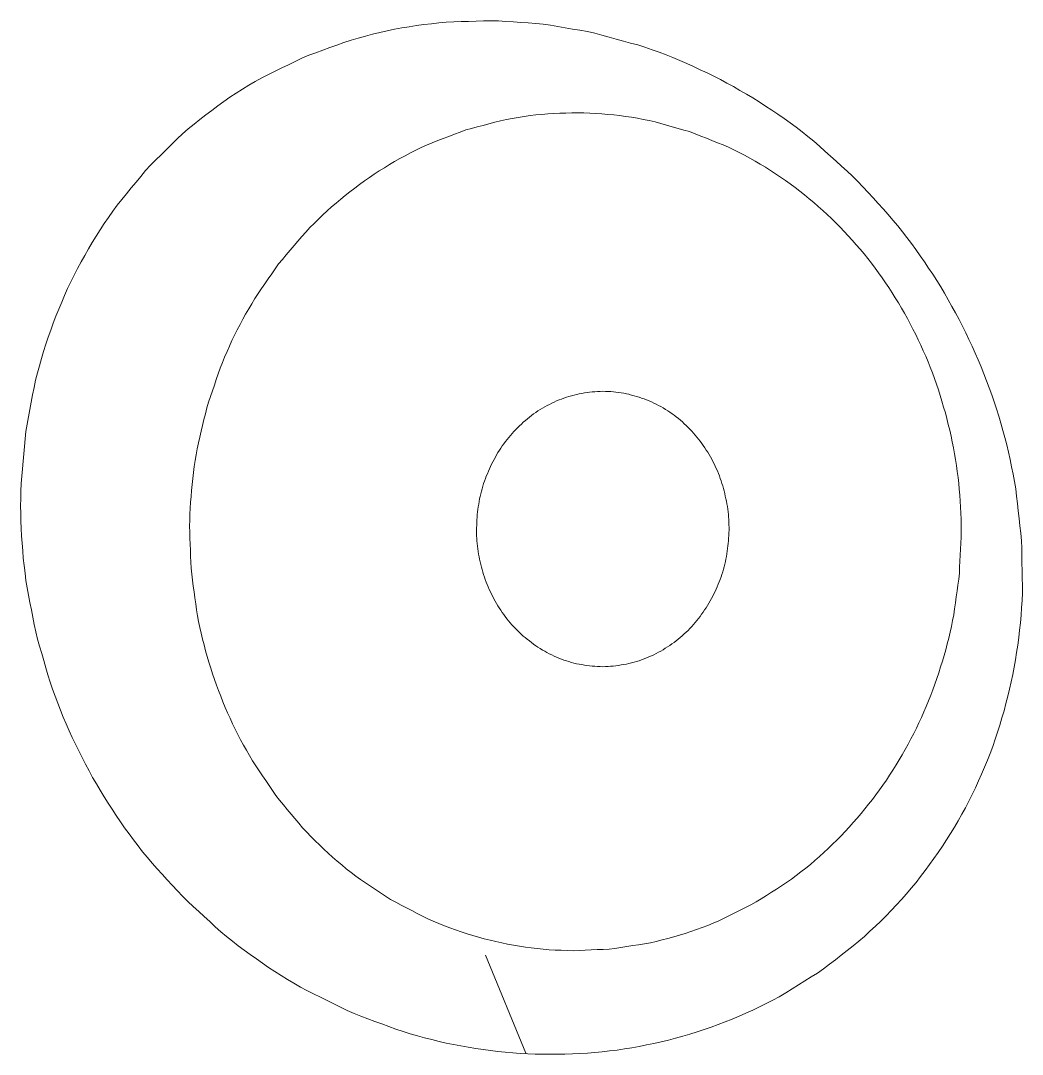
# Model space of a CAD drawing. Extents: x -5208 to -4788, y -2139 to -1842.
# Drawn here: x -4973.378 to -4969.695, y -2050.129 to -2046.33 of the extents above; entities that cross this region are included whole.
import ezdxf

# ---------------------------------------------------------------- set-up
doc = ezdxf.new("R2010")
doc.units = 0
doc.header["$LTSCALE"] = 7
doc.layers.add('Trimetric', color=7, linetype='CONTINUOUS')

msp = doc.modelspace()

# ---------------------------------------------------------------- linework, layer by layer
at = {"layer": 'Trimetric', "color": 0, "linetype": 'Continuous', "lineweight": 18}
for points in [[(-4971.4566, -2046.3426), (-4971.484, -2046.3407), (-4971.5113, -2046.3388), (-4971.5387, -2046.3369), (-4971.5661, -2046.3349), (-4971.5935, -2046.333), (-4971.6209, -2046.3311), (-4971.6483, -2046.3303), (-4971.6757, -2046.3312), (-4971.7032, -2046.3321), (-4971.7306, -2046.333), (-4971.7581, -2046.3339), (-4971.7855, -2046.3348), (-4971.8129, -2046.3357), (-4971.8403, -2046.3384), (-4971.8675, -2046.3414), (-4971.8948, -2046.3445), (-4971.922, -2046.3483), (-4971.9491, -2046.3528), (-4971.9762, -2046.3572), (-4972.0032, -2046.362), (-4972.0301, -2046.3675), (-4972.0569, -2046.3735), (-4972.0836, -2046.3799), (-4972.1102, -2046.3868), (-4972.1366, -2046.3941), (-4972.163, -2046.4017), (-4972.1889, -2046.4108), (-4972.2147, -2046.4201), (-4972.2405, -2046.4295), (-4972.2663, -2046.4389), (-4972.2921, -2046.4482), (-4972.3179, -2046.4576), (-4972.3433, -2046.468), (-4972.368, -2046.4801), (-4972.3926, -2046.4921), (-4972.4173, -2046.5042), (-4972.442, -2046.5163), (-4972.4666, -2046.5283), (-4972.4913, -2046.5404), (-4972.5151, -2046.554), (-4972.5388, -2046.5679), (-4972.5622, -2046.5822), (-4972.5854, -2046.597), (-4972.6084, -2046.612), (-4972.631, -2046.6275), (-4972.6533, -2046.6435), (-4972.6753, -2046.6599), (-4972.6973, -2046.6764), (-4972.7191, -2046.6931), (-4972.7401, -2046.7107), (-4972.7612, -2046.7283), (-4972.7822, -2046.7459), (-4972.8019, -2046.7651), (-4972.8215, -2046.7843), (-4972.8411, -2046.8036), (-4972.8607, -2046.8228), (-4972.8803, -2046.842), (-4972.8999, -2046.8613), (-4972.9184, -2046.8815), (-4972.9358, -2046.9027), (-4972.9533, -2046.9239), (-4972.9708, -2046.945), (-4972.9882, -2046.9662), (-4973.0057, -2046.9874), (-4973.0231, -2047.0086), (-4973.0392, -2047.0309), (-4973.055, -2047.0533), (-4973.0705, -2047.076), (-4973.0856, -2047.0989), (-4973.1004, -2047.122), (-4973.1147, -2047.1455), (-4973.1286, -2047.1691), (-4973.142, -2047.1931), (-4973.1553, -2047.2171), (-4973.1685, -2047.2412), (-4973.1806, -2047.2658), (-4973.1928, -2047.2904), (-4973.2049, -2047.3151), (-4973.216, -2047.3402), (-4973.2268, -2047.3654), (-4973.2377, -2047.3906), (-4973.2479, -2047.4161), (-4973.2575, -2047.4418), (-4973.2671, -2047.4676), (-4973.2764, -2047.4934), (-4973.2851, -2047.5194), (-4973.2933, -2047.5456), (-4973.3013, -2047.5719), (-4973.3087, -2047.5983), (-4973.3159, -2047.6248), (-4973.3226, -2047.6514), (-4973.3284, -2047.6782), (-4973.3335, -2047.7052), (-4973.3385, -2047.7322), (-4973.3435, -2047.7592), (-4973.3486, -2047.7862), (-4973.3536, -2047.8132), (-4973.3587, -2047.8402), (-4973.3616, -2047.8674), (-4973.364, -2047.8948), (-4973.3665, -2047.9221), (-4973.3689, -2047.9495), (-4973.3713, -2047.9768), (-4973.3738, -2048.0042), (-4973.376, -2048.0315), (-4973.3769, -2048.059), (-4973.3774, -2048.0864), (-4973.3776, -2048.1139), (-4973.3773, -2048.1413), (-4973.3768, -2048.1688), (-4973.3757, -2048.1962), (-4973.3743, -2048.2236), (-4973.3722, -2048.251), (-4973.3701, -2048.2784), (-4973.368, -2048.3057), (-4973.3648, -2048.333), (-4973.3614, -2048.3603), (-4973.3581, -2048.3875), (-4973.3538, -2048.4146), (-4973.3486, -2048.4416), (-4973.3434, -2048.4685), (-4973.3381, -2048.4955), (-4973.3329, -2048.5224), (-4973.3276, -2048.5494), (-4973.3224, -2048.5763), (-4973.3155, -2048.6029), (-4973.3078, -2048.6292), (-4973.3001, -2048.6556), (-4973.2924, -2048.6819), (-4973.2848, -2048.7083), (-4973.2771, -2048.7346), (-4973.2694, -2048.761), (-4973.2605, -2048.7869), (-4973.2512, -2048.8128), (-4973.2415, -2048.8385), (-4973.2315, -2048.864), (-4973.2211, -2048.8895), (-4973.2104, -2048.9147), (-4973.1995, -2048.9399), (-4973.1878, -2048.9648), (-4973.176, -2048.9896), (-4973.1642, -2049.0144), (-4973.1519, -2049.0389), (-4973.139, -2049.0631), (-4973.1261, -2049.0873), (-4973.1131, -2049.1115), (-4973.0991, -2049.1351), (-4973.0851, -2049.1588), (-4973.0711, -2049.1824), (-4973.0564, -2049.2056), (-4973.0414, -2049.2285), (-4973.0263, -2049.2515), (-4973.0111, -2049.2743), (-4972.9953, -2049.2968), (-4972.9792, -2049.319), (-4972.9629, -2049.3411), (-4972.9461, -2049.3629), (-4972.9292, -2049.3845), (-4972.9119, -2049.4058), (-4972.8941, -2049.4267), (-4972.8756, -2049.447), (-4972.8571, -2049.4673), (-4972.8386, -2049.4875), (-4972.8201, -2049.5078), (-4972.8016, -2049.5281), (-4972.7831, -2049.5484), (-4972.7636, -2049.5677), (-4972.7433, -2049.5862), (-4972.723, -2049.6047), (-4972.7027, -2049.6231), (-4972.6824, -2049.6416), (-4972.6621, -2049.6601), (-4972.6418, -2049.6786), (-4972.6206, -2049.696), (-4972.599, -2049.713), (-4972.5775, -2049.73), (-4972.5557, -2049.7467), (-4972.5334, -2049.7627), (-4972.5111, -2049.7787), (-4972.4888, -2049.7947), (-4972.4659, -2049.81), (-4972.443, -2049.825), (-4972.4198, -2049.8397), (-4972.3964, -2049.8541), (-4972.3728, -2049.8682), (-4972.349, -2049.8818), (-4972.325, -2049.8952), (-4972.3004, -2049.9073), (-4972.2757, -2049.9194), (-4972.2511, -2049.9315), (-4972.2265, -2049.9436), (-4972.2018, -2049.9557), (-4972.1772, -2049.9678), (-4972.1521, -2049.9789), (-4972.1264, -2049.9886), (-4972.1007, -2049.9983), (-4972.075, -2050.008), (-4972.0494, -2050.0176), (-4972.0237, -2050.0273), (-4971.998, -2050.037), (-4971.9719, -2050.0456), (-4971.9457, -2050.0536), (-4971.9192, -2050.0611), (-4971.8928, -2050.0684), (-4971.8662, -2050.0752), (-4971.8395, -2050.0816), (-4971.8127, -2050.0877), (-4971.7857, -2050.0929), (-4971.7588, -2050.0981), (-4971.7318, -2050.1033), (-4971.7047, -2050.1075), (-4971.6775, -2050.1114), (-4971.6503, -2050.1152), (-4971.6231, -2050.1185), (-4971.5958, -2050.121), (-4971.5684, -2050.1235), (-4971.5411, -2050.1259), (-4971.5136, -2050.127), (-4971.4862, -2050.1281), (-4971.4588, -2050.1292), (-4971.4313, -2050.1292), (-4971.4039, -2050.129), (-4971.3764, -2050.1287), (-4971.349, -2050.1278), (-4971.3216, -2050.1261), (-4971.2942, -2050.1245), (-4971.2668, -2050.1226), (-4971.2395, -2050.1199), (-4971.2122, -2050.1168), (-4971.1849, -2050.1134), (-4971.1578, -2050.1094), (-4971.1307, -2050.1051), (-4971.1036, -2050.1003), (-4971.0767, -2050.0949), (-4971.0499, -2050.089), (-4971.0231, -2050.0832), (-4970.9964, -2050.0769), (-4970.9699, -2050.0697), (-4970.9434, -2050.0624), (-4970.9169, -2050.0551), (-4970.8909, -2050.0465), (-4970.8648, -2050.0379), (-4970.8387, -2050.0293), (-4970.813, -2050.0197), (-4970.7874, -2050.0098), (-4970.7618, -2049.9998), (-4970.7364, -2049.9894), (-4970.7113, -2049.9784), (-4970.6863, -2049.9669), (-4970.6615, -2049.9552), (-4970.637, -2049.9429), (-4970.6126, -2049.9303), (-4970.5884, -2049.9174), (-4970.565, -2049.903), (-4970.5416, -2049.8885), (-4970.5183, -2049.874), (-4970.495, -2049.8595), (-4970.4717, -2049.845), (-4970.4484, -2049.8305), (-4970.4257, -2049.8152), (-4970.404, -2049.7983), (-4970.3824, -2049.7814), (-4970.3607, -2049.7645), (-4970.3391, -2049.7476), (-4970.3175, -2049.7307), (-4970.2958, -2049.7138), (-4970.2753, -2049.6956), (-4970.2551, -2049.677), (-4970.2349, -2049.6585), (-4970.2152, -2049.6393), (-4970.1959, -2049.6197), (-4970.1767, -2049.6002), (-4970.1577, -2049.5804), (-4970.1393, -2049.56), (-4970.1212, -2049.5394), (-4970.1033, -2049.5185), (-4970.0859, -2049.4973), (-4970.0688, -2049.4758), (-4970.052, -2049.4541), (-4970.0359, -2049.4319), (-4970.02, -2049.4095), (-4970.0041, -2049.3871), (-4969.9887, -2049.3644), (-4969.974, -2049.3412), (-4969.9593, -2049.318), (-4969.9448, -2049.2947), (-4969.9313, -2049.2708), (-4969.9179, -2049.2468), (-4969.9044, -2049.2229), (-4969.892, -2049.1984), (-4969.8798, -2049.1738), (-4969.8676, -2049.1492), (-4969.8559, -2049.1244), (-4969.8446, -2049.0994), (-4969.834, -2049.0741), (-4969.8235, -2049.0487), (-4969.8136, -2049.0231), (-4969.804, -2048.9974), (-4969.7947, -2048.9715), (-4969.7863, -2048.9454), (-4969.778, -2048.9192), (-4969.7698, -2048.893), (-4969.7622, -2048.8667), (-4969.7553, -2048.8401), (-4969.7484, -2048.8135), (-4969.7417, -2048.7869), (-4969.7361, -2048.76), (-4969.7305, -2048.7331), (-4969.7249, -2048.7063), (-4969.7204, -2048.6792), (-4969.7162, -2048.6521), (-4969.7119, -2048.6249), (-4969.7082, -2048.5977), (-4969.7049, -2048.5705), (-4969.7022, -2048.5432), (-4969.6997, -2048.5158), (-4969.6979, -2048.4884), (-4969.6962, -2048.461), (-4969.695, -2048.4336), (-4969.695, -2048.4062), (-4969.6954, -2048.3787), (-4969.6959, -2048.3513), (-4969.6963, -2048.3238), (-4969.6968, -2048.2964), (-4969.6972, -2048.2689), (-4969.6977, -2048.2415), (-4969.7006, -2048.2142), (-4969.7037, -2048.1869), (-4969.7068, -2048.1596), (-4969.7098, -2048.1323), (-4969.7129, -2048.105), (-4969.7159, -2048.0777), (-4969.7194, -2048.0505), (-4969.7244, -2048.0235), (-4969.7293, -2047.9965), (-4969.7343, -2047.9695), (-4969.7402, -2047.9427), (-4969.7464, -2047.916), (-4969.7526, -2047.8892), (-4969.7592, -2047.8626), (-4969.7663, -2047.8361), (-4969.7739, -2047.8097), (-4969.7816, -2047.7833), (-4969.7899, -2047.7572), (-4969.7984, -2047.7311), (-4969.8074, -2047.7051), (-4969.8168, -2047.6793), (-4969.8266, -2047.6537), (-4969.8364, -2047.628), (-4969.8464, -2047.6025), (-4969.8574, -2047.5773), (-4969.8683, -2047.5521), (-4969.8793, -2047.527), (-4969.8911, -2047.5022), (-4969.9032, -2047.4775), (-4969.9153, -2047.4529), (-4969.9277, -2047.4284), (-4969.9408, -2047.4043), (-4969.954, -2047.3802), (-4969.9672, -2047.3561), (-4969.9811, -2047.3324), (-4969.9951, -2047.3088), (-4970.0096, -2047.2855), (-4970.0244, -2047.2624), (-4970.0394, -2047.2394), (-4970.0548, -2047.2167), (-4970.0703, -2047.194), (-4970.0866, -2047.1719), (-4970.1028, -2047.1498), (-4970.1191, -2047.1277), (-4970.1359, -2047.106), (-4970.1532, -2047.0846), (-4970.1705, -2047.0633), (-4970.1879, -2047.0421), (-4970.2065, -2047.0219), (-4970.2252, -2047.0018), (-4970.2438, -2046.9816), (-4970.2624, -2046.9614), (-4970.2811, -2046.9413), (-4970.2997, -2046.9211), (-4970.3188, -2046.9015), (-4970.3392, -2046.8831), (-4970.3596, -2046.8647), (-4970.3799, -2046.8462), (-4970.4003, -2046.8278), (-4970.4207, -2046.8094), (-4970.441, -2046.791), (-4970.4619, -2046.7731), (-4970.4832, -2046.7559), (-4970.5049, -2046.739), (-4970.5267, -2046.7223), (-4970.5488, -2046.7061), (-4970.5711, -2046.69), (-4970.5936, -2046.6743), (-4970.6164, -2046.659), (-4970.6394, -2046.6441), (-4970.6625, -2046.6291), (-4970.6856, -2046.6144), (-4970.7093, -2046.6006), (-4970.733, -2046.5867), (-4970.7567, -2046.5728), (-4970.7809, -2046.5599), (-4970.8052, -2046.5471), (-4970.8295, -2046.5344), (-4970.8541, -2046.5221), (-4970.879, -2046.5105), (-4970.9039, -2046.4989), (-4970.9288, -2046.4874), (-4970.9541, -2046.4766), (-4970.9794, -2046.4662), (-4971.0049, -2046.456), (-4971.0306, -2046.4464), (-4971.0564, -2046.4369), (-4971.0824, -2046.428), (-4971.1085, -2046.4197), (-4971.135, -2046.4124), (-4971.1615, -2046.4051), (-4971.1879, -2046.3978), (-4971.2144, -2046.3905), (-4971.2409, -2046.3832), (-4971.2673, -2046.3759), (-4971.2942, -2046.3704), (-4971.3213, -2046.3658), (-4971.3483, -2046.3611), (-4971.3754, -2046.3565), (-4971.4024, -2046.3519), (-4971.4295, -2046.3472)], [(-4971.3466, -2049.7485), (-4971.3686, -2049.7478), (-4971.3906, -2049.747), (-4971.4126, -2049.7463), (-4971.4346, -2049.7446), (-4971.4565, -2049.7426), (-4971.4785, -2049.7407), (-4971.5003, -2049.738), (-4971.5222, -2049.7349), (-4971.544, -2049.7318), (-4971.5657, -2049.7282), (-4971.5873, -2049.724), (-4971.6089, -2049.7197), (-4971.6305, -2049.7151), (-4971.6518, -2049.7097), (-4971.6732, -2049.7044), (-4971.6945, -2049.6988), (-4971.7156, -2049.6923), (-4971.7366, -2049.6858), (-4971.7577, -2049.6793), (-4971.7785, -2049.672), (-4971.7992, -2049.6645), (-4971.8197, -2049.6567), (-4971.8402, -2049.6484), (-4971.8605, -2049.6399), (-4971.8806, -2049.631), (-4971.9004, -2049.6213), (-4971.9199, -2049.6111), (-4971.9395, -2049.6009), (-4971.959, -2049.5907), (-4971.9785, -2049.5805), (-4971.9981, -2049.5703), (-4972.0174, -2049.5598), (-4972.0358, -2049.5477), (-4972.0542, -2049.5355), (-4972.0726, -2049.5234), (-4972.0909, -2049.5113), (-4972.1093, -2049.4991), (-4972.1277, -2049.487), (-4972.1455, -2049.474), (-4972.1631, -2049.4607), (-4972.1803, -2049.447), (-4972.1974, -2049.4331), (-4972.2143, -2049.419), (-4972.2309, -2049.4045), (-4972.2473, -2049.3898), (-4972.2633, -2049.3747), (-4972.2793, -2049.3595), (-4972.2953, -2049.3444), (-4972.3106, -2049.3285), (-4972.3258, -2049.3126), (-4972.3411, -2049.2967), (-4972.3555, -2049.2801), (-4972.3696, -2049.2631), (-4972.3836, -2049.2461), (-4972.3976, -2049.2291), (-4972.4116, -2049.2121), (-4972.4256, -2049.1951), (-4972.4396, -2049.1781), (-4972.452, -2049.1598), (-4972.4643, -2049.1416), (-4972.4766, -2049.1233), (-4972.4889, -2049.1051), (-4972.5013, -2049.0868), (-4972.5136, -2049.0685), (-4972.5255, -2049.05), (-4972.5367, -2049.0311), (-4972.5477, -2049.0119), (-4972.5584, -2048.9927), (-4972.5688, -2048.9733), (-4972.579, -2048.9537), (-4972.5888, -2048.9341), (-4972.5983, -2048.9142), (-4972.6074, -2048.8941), (-4972.6166, -2048.8741), (-4972.6256, -2048.854), (-4972.6338, -2048.8335), (-4972.642, -2048.8131), (-4972.6502, -2048.7926), (-4972.6576, -2048.7719), (-4972.6649, -2048.7511), (-4972.6722, -2048.7303), (-4972.679, -2048.7094), (-4972.6853, -2048.6883), (-4972.6916, -2048.6672), (-4972.6979, -2048.646), (-4972.7035, -2048.6247), (-4972.7089, -2048.6034), (-4972.714, -2048.5819), (-4972.7188, -2048.5604), (-4972.7233, -2048.5389), (-4972.7275, -2048.5173), (-4972.7314, -2048.4956), (-4972.7342, -2048.4737), (-4972.7371, -2048.4519), (-4972.74, -2048.43), (-4972.7429, -2048.4082), (-4972.7457, -2048.3864), (-4972.7486, -2048.3645), (-4972.7508, -2048.3426), (-4972.7517, -2048.3206), (-4972.7526, -2048.2986), (-4972.7535, -2048.2766), (-4972.7544, -2048.2546), (-4972.7553, -2048.2326), (-4972.7561, -2048.2105), (-4972.7563, -2048.1885), (-4972.7557, -2048.1665), (-4972.7551, -2048.1445), (-4972.7544, -2048.1225), (-4972.7528, -2048.1005), (-4972.7512, -2048.0785), (-4972.7496, -2048.0565), (-4972.7475, -2048.0346), (-4972.7451, -2048.0127), (-4972.7423, -2047.9909), (-4972.7394, -2047.969), (-4972.736, -2047.9473), (-4972.7325, -2047.9255), (-4972.7286, -2047.9038), (-4972.7238, -2047.8823), (-4972.7188, -2047.8609), (-4972.7137, -2047.8394), (-4972.7087, -2047.818), (-4972.7036, -2047.7966), (-4972.6985, -2047.7751), (-4972.6935, -2047.7537), (-4972.6865, -2047.7328), (-4972.6795, -2047.7119), (-4972.6725, -2047.691), (-4972.6655, -2047.6701), (-4972.6585, -2047.6492), (-4972.6515, -2047.6283), (-4972.6443, -2047.6075), (-4972.6361, -2047.5871), (-4972.6277, -2047.5667), (-4972.619, -2047.5465), (-4972.61, -2047.5264), (-4972.6008, -2047.5063), (-4972.5912, -2047.4865), (-4972.5813, -2047.4668), (-4972.571, -2047.4474), (-4972.5607, -2047.4279), (-4972.5504, -2047.4084), (-4972.5392, -2047.3894), (-4972.528, -2047.3705), (-4972.5168, -2047.3515), (-4972.5047, -2047.3331), (-4972.4922, -2047.315), (-4972.4797, -2047.2969), (-4972.4671, -2047.2787), (-4972.4546, -2047.2606), (-4972.4421, -2047.2425), (-4972.4295, -2047.2244), (-4972.4153, -2047.2076), (-4972.4011, -2047.1908), (-4972.3869, -2047.1739), (-4972.3726, -2047.1571), (-4972.3584, -2047.1403), (-4972.3442, -2047.1234), (-4972.3296, -2047.107), (-4972.3144, -2047.091), (-4972.2989, -2047.0754), (-4972.2832, -2047.0599), (-4972.2673, -2047.0447), (-4972.2511, -2047.0297), (-4972.2348, -2047.015), (-4972.218, -2047.0007), (-4972.2011, -2046.9866), (-4972.1842, -2046.9724), (-4972.1669, -2046.9588), (-4972.1493, -2046.9455), (-4972.1317, -2046.9322), (-4972.114, -2046.9192), (-4972.0957, -2046.9069), (-4972.0775, -2046.8945), (-4972.0592, -2046.8822), (-4972.0404, -2046.8708), (-4972.0215, -2046.8593), (-4972.0027, -2046.8479), (-4971.9835, -2046.8371), (-4971.9642, -2046.8266), (-4971.9446, -2046.8164), (-4971.9249, -2046.8065), (-4971.9051, -2046.7968), (-4971.8851, -2046.7877), (-4971.8649, -2046.7791), (-4971.8443, -2046.7712), (-4971.8237, -2046.7634), (-4971.8031, -2046.7555), (-4971.7825, -2046.7477), (-4971.7619, -2046.7399), (-4971.7413, -2046.7321), (-4971.72, -2046.7265), (-4971.6987, -2046.7208), (-4971.6774, -2046.7152), (-4971.6561, -2046.7095), (-4971.6348, -2046.7039), (-4971.6135, -2046.6983), (-4971.592, -2046.6936), (-4971.5704, -2046.6895), (-4971.5486, -2046.6858), (-4971.5269, -2046.6825), (-4971.505, -2046.6794), (-4971.4832, -2046.6769), (-4971.4612, -2046.6747), (-4971.4393, -2046.6731), (-4971.4173, -2046.6715), (-4971.3953, -2046.6701), (-4971.3733, -2046.6697), (-4971.3513, -2046.6692), (-4971.3292, -2046.6688), (-4971.3072, -2046.6696), (-4971.2852, -2046.6703), (-4971.2632, -2046.6711), (-4971.2412, -2046.6728), (-4971.2193, -2046.6747), (-4971.1973, -2046.6767), (-4971.1755, -2046.6792), (-4971.1536, -2046.682), (-4971.1318, -2046.6854), (-4971.1101, -2046.6891), (-4971.0885, -2046.693), (-4971.0669, -2046.6975), (-4971.0454, -2046.7025), (-4971.0242, -2046.7084), (-4971.003, -2046.7144), (-4970.9818, -2046.7203), (-4970.9606, -2046.7262), (-4970.9394, -2046.7322), (-4970.9181, -2046.7381), (-4970.8976, -2046.7462), (-4970.8772, -2046.7543), (-4970.8567, -2046.7624), (-4970.8362, -2046.7705), (-4970.8157, -2046.7787), (-4970.7952, -2046.7868), (-4970.7751, -2046.7957), (-4970.7552, -2046.8051), (-4970.7355, -2046.8151), (-4970.716, -2046.8252), (-4970.6966, -2046.8357), (-4970.6774, -2046.8465), (-4970.6584, -2046.8576), (-4970.6397, -2046.8693), (-4970.621, -2046.8809), (-4970.6023, -2046.8926), (-4970.5842, -2046.9052), (-4970.5662, -2046.9178), (-4970.5481, -2046.9304), (-4970.5305, -2046.9436), (-4970.5131, -2046.9571), (-4970.4956, -2046.9706), (-4970.4785, -2046.9845), (-4970.4618, -2046.9988), (-4970.4451, -2047.0131), (-4970.4285, -2047.0276), (-4970.4125, -2047.0428), (-4970.3965, -2047.0579), (-4970.3805, -2047.0731), (-4970.3653, -2047.089), (-4970.35, -2047.1049), (-4970.3348, -2047.1208), (-4970.3201, -2047.1372), (-4970.3057, -2047.1538), (-4970.2912, -2047.1705), (-4970.277, -2047.1873), (-4970.2635, -2047.2047), (-4970.2499, -2047.222), (-4970.2363, -2047.2393), (-4970.2235, -2047.2573), (-4970.2107, -2047.2752), (-4970.198, -2047.2932), (-4970.1858, -2047.3115), (-4970.1739, -2047.3301), (-4970.162, -2047.3486), (-4970.1504, -2047.3674), (-4970.1394, -2047.3864), (-4970.1284, -2047.4055), (-4970.1174, -2047.4246), (-4970.1073, -2047.4442), (-4970.0972, -2047.4638), (-4970.0871, -2047.4834), (-4970.0774, -2047.5031), (-4970.068, -2047.5231), (-4970.0591, -2047.5432), (-4970.0502, -2047.5634), (-4970.0418, -2047.5837), (-4970.0336, -2047.6042), (-4970.0256, -2047.6247), (-4970.0182, -2047.6455), (-4970.011, -2047.6663), (-4970.0037, -2047.6871), (-4969.9968, -2047.708), (-4969.9906, -2047.7291), (-4969.9843, -2047.7502), (-4969.978, -2047.7713), (-4969.9726, -2047.7927), (-4969.9673, -2047.8141), (-4969.962, -2047.8355), (-4969.9572, -2047.857), (-4969.9529, -2047.8786), (-4969.9485, -2047.9002), (-4969.9443, -2047.9218), (-4969.9407, -2047.9435), (-4969.9373, -2047.9653), (-4969.9342, -2047.9871), (-4969.9315, -2048.0089), (-4969.9289, -2048.0308), (-4969.9268, -2048.0527), (-4969.9249, -2048.0747), (-4969.9235, -2048.0967), (-4969.9221, -2048.1187), (-4969.9208, -2048.1407), (-4969.9203, -2048.1627), (-4969.9199, -2048.1847), (-4969.9195, -2048.2067), (-4969.9198, -2048.2287), (-4969.9209, -2048.2508), (-4969.922, -2048.2728), (-4969.9231, -2048.2948), (-4969.9243, -2048.3168), (-4969.9254, -2048.3388), (-4969.9265, -2048.3608), (-4969.9288, -2048.3826), (-4969.9319, -2048.4045), (-4969.935, -2048.4263), (-4969.9381, -2048.4481), (-4969.9412, -2048.4699), (-4969.9443, -2048.4917), (-4969.9474, -2048.5135), (-4969.9514, -2048.5352), (-4969.9558, -2048.5568), (-4969.9606, -2048.5783), (-4969.9656, -2048.5997), (-4969.9709, -2048.6211), (-4969.9765, -2048.6424), (-4969.9824, -2048.6636), (-4969.9888, -2048.6847), (-4969.9954, -2048.7057), (-4970.0019, -2048.7268), (-4970.0089, -2048.7476), (-4970.0164, -2048.7684), (-4970.0239, -2048.7891), (-4970.0315, -2048.8097), (-4970.04, -2048.8301), (-4970.0484, -2048.8504), (-4970.0569, -2048.8708), (-4970.066, -2048.8908), (-4970.0754, -2048.9108), (-4970.0847, -2048.9307), (-4970.0944, -2048.9505), (-4970.1045, -2048.9701), (-4970.1149, -2048.9895), (-4970.1254, -2049.0089), (-4970.1364, -2049.028), (-4970.1475, -2049.047), (-4970.1589, -2049.0658), (-4970.1708, -2049.0844), (-4970.1829, -2049.1028), (-4970.195, -2049.1212), (-4970.2074, -2049.1394), (-4970.2203, -2049.1572), (-4970.2333, -2049.175), (-4970.2463, -2049.1928), (-4970.2601, -2049.21), (-4970.2739, -2049.2272), (-4970.2877, -2049.2444), (-4970.302, -2049.2611), (-4970.3166, -2049.2775), (-4970.3313, -2049.294), (-4970.3462, -2049.3102), (-4970.3616, -2049.326), (-4970.377, -2049.3417), (-4970.3925, -2049.3574), (-4970.4087, -2049.3723), (-4970.4249, -2049.3873), (-4970.441, -2049.4022), (-4970.4577, -2049.4167), (-4970.4744, -2049.431), (-4970.4915, -2049.4449), (-4970.5088, -2049.4586), (-4970.5262, -2049.472), (-4970.5439, -2049.4851), (-4970.5619, -2049.4979), (-4970.5804, -2049.5098), (-4970.599, -2049.5217), (-4970.6175, -2049.5335), (-4970.6361, -2049.5454), (-4970.6546, -2049.5573), (-4970.6732, -2049.5692), (-4970.6926, -2049.5795), (-4970.7123, -2049.5895), (-4970.7319, -2049.5994), (-4970.7516, -2049.6093), (-4970.7713, -2049.6193), (-4970.7909, -2049.6292), (-4970.8108, -2049.6386), (-4970.8311, -2049.6472), (-4970.8515, -2049.6554), (-4970.8721, -2049.6634), (-4970.8928, -2049.671), (-4970.9136, -2049.6782), (-4970.9345, -2049.6852), (-4970.9556, -2049.6914), (-4970.9768, -2049.6976), (-4970.9979, -2049.7038), (-4971.0193, -2049.709), (-4971.0407, -2049.7141), (-4971.0622, -2049.7191), (-4971.0838, -2049.7231), (-4971.1056, -2049.7264), (-4971.1274, -2049.7298), (-4971.1492, -2049.7331), (-4971.1709, -2049.7365), (-4971.1927, -2049.7398), (-4971.2146, -2049.7424), (-4971.2366, -2049.7434), (-4971.2586, -2049.7445), (-4971.2806, -2049.7455), (-4971.3026, -2049.7465), (-4971.3246, -2049.7475)], [(-4971.2376, -2048.7045), (-4971.2279, -2048.7039), (-4971.2182, -2048.7034), (-4971.2085, -2048.7028), (-4971.1988, -2048.7023), (-4971.1891, -2048.7015), (-4971.1796, -2048.6999), (-4971.17, -2048.6983), (-4971.1604, -2048.6967), (-4971.1508, -2048.6951), (-4971.1413, -2048.6931), (-4971.1319, -2048.6908), (-4971.1225, -2048.6883), (-4971.1132, -2048.6855), (-4971.1039, -2048.6827), (-4971.0948, -2048.6795), (-4971.0857, -2048.6762), (-4971.0766, -2048.6726), (-4971.0677, -2048.6689), (-4971.0588, -2048.665), (-4971.0501, -2048.6605), (-4971.0415, -2048.6561), (-4971.0329, -2048.6516), (-4971.0243, -2048.6471), (-4971.0158, -2048.6424), (-4971.0077, -2048.637), (-4970.9996, -2048.6317), (-4970.9915, -2048.6264), (-4970.9834, -2048.6211), (-4970.9755, -2048.6154), (-4970.9678, -2048.6095), (-4970.9601, -2048.6035), (-4970.9527, -2048.5972), (-4970.9453, -2048.5909), (-4970.9382, -2048.5844), (-4970.9311, -2048.5777), (-4970.9241, -2048.571), (-4970.9174, -2048.564), (-4970.9106, -2048.557), (-4970.9043, -2048.5496), (-4970.8981, -2048.5422), (-4970.8919, -2048.5347), (-4970.8857, -2048.5272), (-4970.8795, -2048.5198), (-4970.874, -2048.5118), (-4970.8685, -2048.5038), (-4970.8631, -2048.4957), (-4970.8576, -2048.4877), (-4970.8521, -2048.4797), (-4970.8472, -2048.4713), (-4970.8423, -2048.4629), (-4970.8376, -2048.4544), (-4970.8331, -2048.4458), (-4970.8287, -2048.4372), (-4970.8245, -2048.4284), (-4970.8204, -2048.4196), (-4970.8165, -2048.4107), (-4970.8129, -2048.4017), (-4970.8092, -2048.3927), (-4970.8059, -2048.3836), (-4970.8027, -2048.3745), (-4970.7996, -2048.3653), (-4970.7967, -2048.356), (-4970.7939, -2048.3467), (-4970.7914, -2048.3373), (-4970.789, -2048.3279), (-4970.7867, -2048.3185), (-4970.7847, -2048.309), (-4970.7828, -2048.2994), (-4970.7813, -2048.2898), (-4970.78, -2048.2802), (-4970.7787, -2048.2706), (-4970.7774, -2048.261), (-4970.776, -2048.2514), (-4970.7752, -2048.2417), (-4970.7748, -2048.232), (-4970.7743, -2048.2223), (-4970.7739, -2048.2126), (-4970.7734, -2048.2029), (-4970.7733, -2048.1932), (-4970.7735, -2048.1835), (-4970.7737, -2048.1738), (-4970.7744, -2048.1641), (-4970.775, -2048.1544), (-4970.7758, -2048.1447), (-4970.7769, -2048.1351), (-4970.778, -2048.1254), (-4970.7794, -2048.1158), (-4970.781, -2048.1063), (-4970.7827, -2048.0967), (-4970.7848, -2048.0872), (-4970.787, -2048.0778), (-4970.7891, -2048.0683), (-4970.7913, -2048.0588), (-4970.7936, -2048.0494), (-4970.7967, -2048.0402), (-4970.7997, -2048.031), (-4970.8027, -2048.0217), (-4970.8057, -2048.0125), (-4970.8088, -2048.0033), (-4970.8125, -2047.9943), (-4970.8161, -2047.9853), (-4970.82, -2047.9764), (-4970.8241, -2047.9676), (-4970.8282, -2047.9588), (-4970.8327, -2047.9502), (-4970.8371, -2047.9416), (-4970.8419, -2047.9331), (-4970.8467, -2047.9247), (-4970.8517, -2047.9163), (-4970.8571, -2047.9083), (-4970.8626, -2047.9003), (-4970.868, -2047.8922), (-4970.8735, -2047.8842), (-4970.879, -2047.8763), (-4970.8852, -2047.8688), (-4970.8914, -2047.8613), (-4970.8976, -2047.8538), (-4970.9038, -2047.8464), (-4970.9102, -2047.839), (-4970.9169, -2047.832), (-4970.9236, -2047.825), (-4970.9306, -2047.8183), (-4970.9377, -2047.8116), (-4970.9449, -2047.8051), (-4970.9523, -2047.7988), (-4970.9597, -2047.7925), (-4970.9674, -2047.7866), (-4970.9751, -2047.7807), (-4970.9829, -2047.775), (-4970.9909, -2047.7694), (-4970.9989, -2047.764), (-4971.0072, -2047.7588), (-4971.0154, -2047.7537), (-4971.0238, -2047.7489), (-4971.0324, -2047.7443), (-4971.0409, -2047.7397), (-4971.0497, -2047.7355), (-4971.0584, -2047.7313), (-4971.0674, -2047.7277), (-4971.0765, -2047.7242), (-4971.0855, -2047.7207), (-4971.0946, -2047.7171), (-4971.1037, -2047.7138), (-4971.1131, -2047.7112), (-4971.1224, -2047.7087), (-4971.1318, -2047.7061), (-4971.1412, -2047.7036), (-4971.1506, -2047.7014), (-4971.1602, -2047.6996), (-4971.1697, -2047.6978), (-4971.1793, -2047.6966), (-4971.189, -2047.6953), (-4971.1986, -2047.6944), (-4971.2083, -2047.6936), (-4971.218, -2047.693), (-4971.2277, -2047.6928), (-4971.2374, -2047.6925), (-4971.2471, -2047.6931), (-4971.2568, -2047.6936), (-4971.2665, -2047.6941), (-4971.2762, -2047.6947), (-4971.2858, -2047.6956), (-4971.2954, -2047.6971), (-4971.305, -2047.6987), (-4971.3146, -2047.7003), (-4971.3242, -2047.7018), (-4971.3337, -2047.7039), (-4971.3431, -2047.7062), (-4971.3525, -2047.7086), (-4971.3618, -2047.7115), (-4971.3711, -2047.7143), (-4971.3802, -2047.7175), (-4971.3893, -2047.7208), (-4971.3984, -2047.7244), (-4971.4073, -2047.7281), (-4971.4162, -2047.732), (-4971.425, -2047.7362), (-4971.4337, -2047.7404), (-4971.4423, -2047.745), (-4971.4508, -2047.7497), (-4971.4592, -2047.7545), (-4971.4675, -2047.7596), (-4971.4757, -2047.7648), (-4971.4837, -2047.7702), (-4971.4917, -2047.7758), (-4971.4994, -2047.7817), (-4971.507, -2047.7878), (-4971.5145, -2047.7939), (-4971.5221, -2047.8), (-4971.5296, -2047.8061), (-4971.5367, -2047.8127), (-4971.5436, -2047.8195), (-4971.5505, -2047.8264), (-4971.5574, -2047.8332), (-4971.5643, -2047.84), (-4971.5708, -2047.8472), (-4971.5772, -2047.8545), (-4971.5834, -2047.862), (-4971.5895, -2047.8696), (-4971.5955, -2047.8772), (-4971.6012, -2047.885), (-4971.6069, -2047.8929), (-4971.6123, -2047.9009), (-4971.6177, -2047.9091), (-4971.6229, -2047.9173), (-4971.6276, -2047.9258), (-4971.6323, -2047.9343), (-4971.637, -2047.9428), (-4971.6416, -2047.9513), (-4971.6463, -2047.9598), (-4971.6503, -2047.9686), (-4971.6541, -2047.9775), (-4971.658, -2047.9864), (-4971.6619, -2047.9953), (-4971.6658, -2048.0043), (-4971.6691, -2048.0134), (-4971.6723, -2048.0225), (-4971.6754, -2048.0317), (-4971.6782, -2048.041), (-4971.6811, -2048.0503), (-4971.6835, -2048.0597), (-4971.6859, -2048.0691), (-4971.6882, -2048.0785), (-4971.6902, -2048.088), (-4971.6921, -2048.0976), (-4971.6936, -2048.1071), (-4971.695, -2048.1168), (-4971.6963, -2048.1264), (-4971.6976, -2048.136), (-4971.699, -2048.1456), (-4971.6997, -2048.1553), (-4971.7002, -2048.165), (-4971.7006, -2048.1747), (-4971.7011, -2048.1844), (-4971.7016, -2048.1941), (-4971.7017, -2048.2038), (-4971.7015, -2048.2135), (-4971.7012, -2048.2232), (-4971.7006, -2048.2329), (-4971.7, -2048.2426), (-4971.6991, -2048.2522), (-4971.6981, -2048.2619), (-4971.697, -2048.2715), (-4971.6955, -2048.2811), (-4971.694, -2048.2907), (-4971.6924, -2048.3003), (-4971.6904, -2048.3098), (-4971.6885, -2048.3193), (-4971.6862, -2048.3288), (-4971.6839, -2048.3382), (-4971.6814, -2048.3476), (-4971.6786, -2048.3569), (-4971.6758, -2048.3662), (-4971.6727, -2048.3754), (-4971.6695, -2048.3845), (-4971.6661, -2048.3936), (-4971.6623, -2048.4026), (-4971.6584, -2048.4115), (-4971.6546, -2048.4204), (-4971.6507, -2048.4293), (-4971.6468, -2048.4381), (-4971.6421, -2048.4467), (-4971.6374, -2048.4552), (-4971.6328, -2048.4637), (-4971.6281, -2048.4722), (-4971.6233, -2048.4807), (-4971.6181, -2048.4888), (-4971.6128, -2048.497), (-4971.6073, -2048.505), (-4971.6017, -2048.5129), (-4971.596, -2048.5207), (-4971.59, -2048.5284), (-4971.584, -2048.536), (-4971.5777, -2048.5434), (-4971.5713, -2048.5507), (-4971.5648, -2048.5579), (-4971.5579, -2048.5648), (-4971.551, -2048.5716), (-4971.5441, -2048.5784), (-4971.5372, -2048.5853), (-4971.5301, -2048.5918), (-4971.5225, -2048.5979), (-4971.515, -2048.604), (-4971.5074, -2048.6101), (-4971.4999, -2048.6162), (-4971.4921, -2048.622), (-4971.4841, -2048.6276), (-4971.4761, -2048.633), (-4971.4678, -2048.6381), (-4971.4596, -2048.6433), (-4971.4511, -2048.6481), (-4971.4426, -2048.6527), (-4971.4341, -2048.6573), (-4971.4253, -2048.6615), (-4971.4166, -2048.6657), (-4971.4076, -2048.6695), (-4971.3987, -2048.6733), (-4971.3896, -2048.6768), (-4971.3805, -2048.68), (-4971.3713, -2048.6832), (-4971.362, -2048.686), (-4971.3527, -2048.6888), (-4971.3433, -2048.6912), (-4971.3339, -2048.6935), (-4971.3244, -2048.6955), (-4971.3148, -2048.697), (-4971.3052, -2048.6986), (-4971.2956, -2048.7001), (-4971.286, -2048.7017), (-4971.2764, -2048.7024), (-4971.2667, -2048.703), (-4971.257, -2048.7035), (-4971.2473, -2048.704)]]:
    msp.add_lwpolyline(points, close=True, dxfattribs=at)
msp.add_lwpolyline([(-4971.6689, -2049.7646), (-4971.5201, -2050.125)], dxfattribs=at)

doc.saveas('drawing.dxf')
